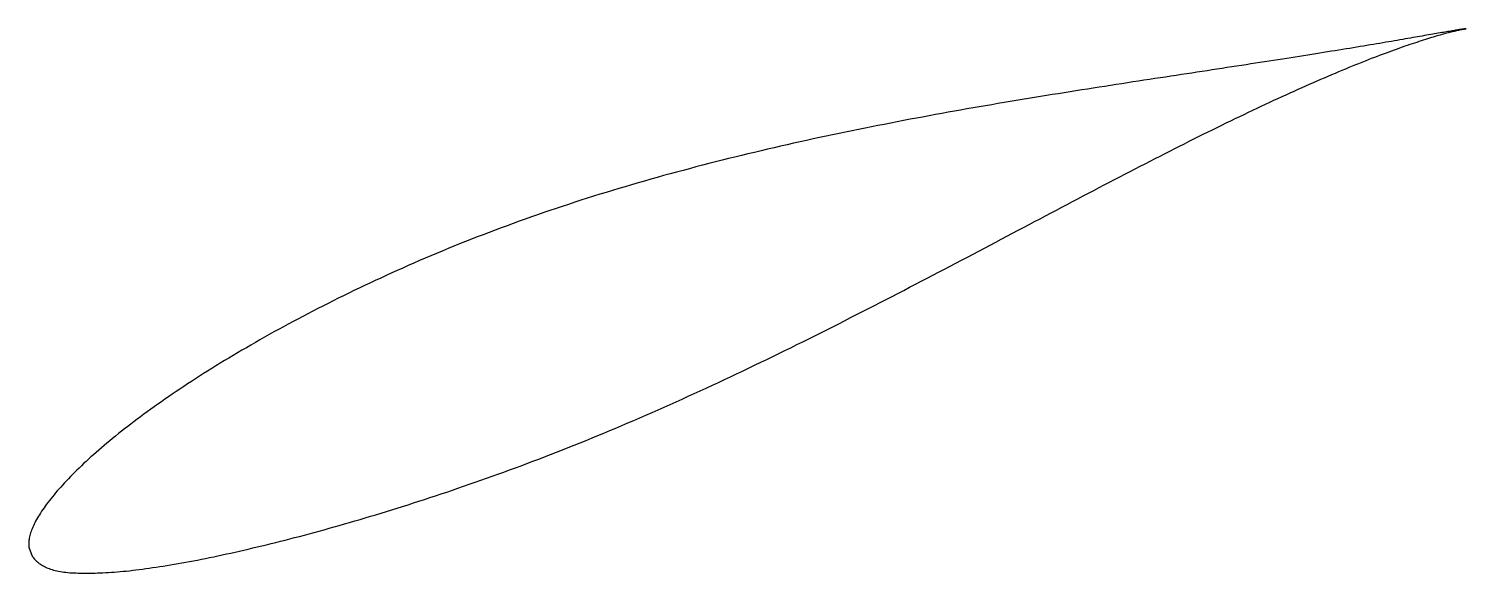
# Model space of a CAD drawing. Header units: metres. Extents: x -46 to 92, y -18 to 34.
import ezdxf

# ---------------------------------------------------------------- set-up
doc = ezdxf.new("R2010")
doc.units = ezdxf.units.M

msp = doc.modelspace()

# ---------------------------------------------------------------- linework, layer by layer
msp.add_lwpolyline([(91.89, 33.79), (91.88, 33.79), (91.88, 33.79), (91.86, 33.78), (91.84, 33.78), (91.82, 33.78), (91.78, 33.78), (91.75, 33.77), (91.71, 33.77), (91.66, 33.76), (91.6, 33.75), (91.54, 33.75), (91.48, 33.74), (91.41, 33.73), (91.33, 33.71), (91.25, 33.7), (91.17, 33.69), (91.07, 33.67), (90.98, 33.66), (90.87, 33.64), (90.77, 33.62), (90.65, 33.6), (90.53, 33.58), (90.41, 33.56), (90.28, 33.54), (90.14, 33.52), (90, 33.49), (89.85, 33.47), (89.7, 33.44), (89.54, 33.42), (89.38, 33.39), (89.21, 33.36), (89.04, 33.33), (88.86, 33.3), (88.68, 33.26), (88.49, 33.23), (88.29, 33.2), (88.09, 33.16), (87.89, 33.13), (87.68, 33.09), (87.46, 33.05), (87.24, 33.01), (87.02, 32.98), (86.78, 32.94), (86.55, 32.89), (86.31, 32.85), (86.06, 32.81), (85.81, 32.77), (85.55, 32.72), (85.29, 32.68), (85.02, 32.63), (84.75, 32.58), (84.47, 32.54), (84.19, 32.49), (83.9, 32.44), (83.61, 32.39), (83.31, 32.34), (83.01, 32.29), (82.7, 32.24), (82.38, 32.19), (82.07, 32.13), (81.74, 32.08), (81.42, 32.02), (81.08, 31.97), (80.75, 31.91), (80.41, 31.86), (80.06, 31.8), (79.71, 31.74), (79.35, 31.69), (78.99, 31.63), (78.62, 31.57), (78.25, 31.51), (77.88, 31.45), (77.5, 31.39), (77.12, 31.33), (76.73, 31.27), (76.33, 31.2), (75.94, 31.14), (75.54, 31.08), (75.13, 31.02), (74.72, 30.95), (74.3, 30.89), (73.88, 30.82), (73.46, 30.75), (73.03, 30.69), (72.6, 30.62), (72.16, 30.55), (71.72, 30.49), (71.28, 30.42), (70.83, 30.35), (70.38, 30.28), (69.92, 30.21), (69.46, 30.14), (69, 30.07), (68.53, 30), (68.05, 29.92), (67.58, 29.85), (67.1, 29.78), (66.62, 29.7), (66.13, 29.63), (65.64, 29.55), (65.14, 29.48), (64.64, 29.4), (64.14, 29.33), (63.64, 29.25), (63.13, 29.17), (62.62, 29.1), (62.1, 29.02), (61.58, 28.94), (61.06, 28.86), (60.54, 28.78), (60.01, 28.7), (59.48, 28.62), (58.94, 28.53), (58.4, 28.45), (57.86, 28.37), (57.32, 28.28), (56.77, 28.2), (56.22, 28.11), (55.67, 28.02), (55.12, 27.94), (54.56, 27.85), (54, 27.76), (53.44, 27.67), (52.87, 27.58), (52.3, 27.49), (51.73, 27.4), (51.16, 27.3), (50.59, 27.21), (50.01, 27.12), (49.43, 27.02), (48.85, 26.92), (48.27, 26.83), (47.68, 26.73), (47.09, 26.63), (46.5, 26.53), (45.91, 26.43), (45.32, 26.32), (44.72, 26.22), (44.13, 26.12), (43.53, 26.01), (42.93, 25.9), (42.33, 25.8), (41.72, 25.69), (41.12, 25.58), (40.51, 25.47), (39.9, 25.35), (39.3, 25.24), (38.69, 25.13), (38.07, 25.01), (37.46, 24.89), (36.85, 24.77), (36.23, 24.65), (35.62, 24.53), (35, 24.41), (34.39, 24.29), (33.77, 24.16), (33.15, 24.04), (32.53, 23.91), (31.91, 23.78), (31.29, 23.65), (30.67, 23.52), (30.05, 23.38), (29.42, 23.25), (28.8, 23.11), (28.18, 22.98), (27.56, 22.84), (26.93, 22.7), (26.31, 22.55), (25.69, 22.41), (25.06, 22.27), (24.44, 22.12), (23.82, 21.97), (23.19, 21.82), (22.57, 21.67), (21.95, 21.52), (21.33, 21.37), (20.71, 21.21), (20.08, 21.06), (19.46, 20.9), (18.84, 20.74), (18.22, 20.58), (17.6, 20.41), (16.98, 20.25), (16.37, 20.08), (15.75, 19.91), (15.13, 19.75), (14.52, 19.57), (13.9, 19.4), (13.29, 19.23), (12.68, 19.05), (12.07, 18.87), (11.46, 18.69), (10.85, 18.51), (10.24, 18.33), (9.63, 18.14), (9.03, 17.96), (8.43, 17.77), (7.83, 17.58), (7.22, 17.39), (6.63, 17.2), (6.03, 17), (5.43, 16.81), (4.84, 16.61), (4.25, 16.41), (3.66, 16.21), (3.07, 16), (2.49, 15.8), (1.9, 15.59), (1.32, 15.38), (0.74, 15.17), (0.16, 14.96), (-0.41, 14.75), (-0.99, 14.54), (-1.56, 14.32), (-2.13, 14.1), (-2.69, 13.88), (-3.26, 13.66), (-3.82, 13.44), (-4.38, 13.22), (-4.93, 12.99), (-5.49, 12.77), (-6.04, 12.54), (-6.59, 12.31), (-7.14, 12.08), (-7.68, 11.85), (-8.22, 11.62), (-8.76, 11.38), (-9.29, 11.15), (-9.83, 10.91), (-10.36, 10.68), (-10.88, 10.44), (-11.41, 10.2), (-11.93, 9.96), (-12.45, 9.72), (-12.96, 9.48), (-13.47, 9.24), (-13.98, 8.99), (-14.49, 8.75), (-14.99, 8.51), (-15.49, 8.26), (-15.99, 8.02), (-16.48, 7.77), (-16.97, 7.52), (-17.46, 7.28), (-17.94, 7.03), (-18.42, 6.79), (-18.9, 6.54), (-19.38, 6.29), (-19.85, 6.04), (-20.31, 5.79), (-20.78, 5.55), (-21.24, 5.3), (-21.69, 5.05), (-22.14, 4.8), (-22.59, 4.55), (-23.04, 4.3), (-23.48, 4.05), (-23.92, 3.8), (-24.35, 3.55), (-24.78, 3.3), (-25.21, 3.05), (-25.63, 2.8), (-26.05, 2.55), (-26.47, 2.3), (-26.88, 2.06), (-27.29, 1.81), (-27.69, 1.56), (-28.09, 1.31), (-28.49, 1.06), (-28.88, 0.82), (-29.26, 0.57), (-29.65, 0.32), (-30.03, 0.08), (-30.4, -0.17), (-30.77, -0.41), (-31.14, -0.66), (-31.5, -0.9), (-31.86, -1.15), (-32.22, -1.39), (-32.57, -1.63), (-32.91, -1.87), (-33.25, -2.11), (-33.59, -2.35), (-33.92, -2.59), (-34.25, -2.83), (-34.58, -3.06), (-34.9, -3.3), (-35.21, -3.53), (-35.52, -3.77), (-35.83, -4), (-36.13, -4.23), (-36.43, -4.46), (-36.72, -4.69), (-37.01, -4.92), (-37.29, -5.15), (-37.57, -5.38), (-37.85, -5.6), (-38.12, -5.83), (-38.38, -6.05), (-38.64, -6.27), (-38.9, -6.49), (-39.15, -6.71), (-39.4, -6.93), (-39.64, -7.14), (-39.88, -7.36), (-40.11, -7.57), (-40.34, -7.78), (-40.56, -8), (-40.78, -8.21), (-40.99, -8.41), (-41.2, -8.62), (-41.4, -8.83), (-41.6, -9.03), (-41.79, -9.23), (-41.98, -9.43), (-42.17, -9.63), (-42.35, -9.83), (-42.52, -10.02), (-42.69, -10.21), (-42.86, -10.4), (-43.02, -10.59), (-43.17, -10.78), (-43.32, -10.96), (-43.47, -11.14), (-43.61, -11.32), (-43.75, -11.5), (-43.88, -11.67), (-44.01, -11.84), (-44.13, -12.01), (-44.25, -12.18), (-44.36, -12.34), (-44.47, -12.51), (-44.57, -12.67), (-44.67, -12.82), (-44.76, -12.98), (-44.85, -13.13), (-44.93, -13.29), (-45.01, -13.43), (-45.08, -13.58), (-45.15, -13.73), (-45.21, -13.87), (-45.27, -14.01), (-45.32, -14.15), (-45.37, -14.28), (-45.41, -14.41), (-45.45, -14.54), (-45.48, -14.67), (-45.51, -14.79), (-45.54, -14.91), (-45.55, -15.03), (-45.57, -15.14), (-45.58, -15.25), (-45.59, -15.35), (-45.59, -15.45), (-45.59, -15.53), (-45.59, -15.61), (-45.59, -15.68), (-45.58, -15.73), (-45.58, -15.76), (-45.26, -16.64), (-45.25, -16.65), (-45.24, -16.66), (-45.21, -16.69), (-45.18, -16.74), (-45.13, -16.8), (-45.07, -16.87), (-45, -16.94), (-44.93, -17.02), (-44.85, -17.1), (-44.77, -17.17), (-44.68, -17.25), (-44.58, -17.32), (-44.48, -17.4), (-44.37, -17.47), (-44.26, -17.53), (-44.15, -17.6), (-44.03, -17.66), (-43.91, -17.71), (-43.78, -17.77), (-43.64, -17.82), (-43.5, -17.87), (-43.36, -17.91), (-43.21, -17.96), (-43.06, -18), (-42.9, -18.03), (-42.74, -18.07), (-42.57, -18.1), (-42.4, -18.12), (-42.22, -18.15), (-42.04, -18.17), (-41.86, -18.19), (-41.67, -18.21), (-41.47, -18.22), (-41.27, -18.23), (-41.07, -18.24), (-40.86, -18.25), (-40.64, -18.26), (-40.42, -18.26), (-40.2, -18.26), (-39.97, -18.26), (-39.73, -18.26), (-39.49, -18.26), (-39.25, -18.25), (-39, -18.24), (-38.75, -18.23), (-38.49, -18.22), (-38.23, -18.2), (-37.96, -18.19), (-37.69, -18.17), (-37.41, -18.15), (-37.13, -18.13), (-36.84, -18.1), (-36.55, -18.08), (-36.26, -18.05), (-35.96, -18.02), (-35.65, -17.98), (-35.34, -17.95), (-35.03, -17.91), (-34.72, -17.87), (-34.39, -17.82), (-34.07, -17.78), (-33.74, -17.73), (-33.4, -17.68), (-33.07, -17.63), (-32.72, -17.58), (-32.38, -17.52), (-32.02, -17.46), (-31.67, -17.4), (-31.31, -17.34), (-30.95, -17.28), (-30.58, -17.21), (-30.21, -17.14), (-29.83, -17.07), (-29.45, -17), (-29.07, -16.92), (-28.68, -16.84), (-28.29, -16.76), (-27.9, -16.68), (-27.5, -16.6), (-27.09, -16.51), (-26.69, -16.42), (-26.28, -16.33), (-25.86, -16.24), (-25.44, -16.15), (-25.02, -16.05), (-24.6, -15.95), (-24.17, -15.85), (-23.74, -15.75), (-23.3, -15.65), (-22.86, -15.54), (-22.42, -15.43), (-21.97, -15.32), (-21.53, -15.21), (-21.07, -15.09), (-20.62, -14.98), (-20.16, -14.86), (-19.7, -14.74), (-19.23, -14.61), (-18.76, -14.49), (-18.29, -14.36), (-17.82, -14.23), (-17.34, -14.1), (-16.86, -13.96), (-16.37, -13.83), (-15.89, -13.69), (-15.4, -13.55), (-14.91, -13.41), (-14.41, -13.26), (-13.91, -13.12), (-13.41, -12.97), (-12.91, -12.82), (-12.41, -12.67), (-11.9, -12.51), (-11.39, -12.35), (-10.87, -12.2), (-10.36, -12.03), (-9.84, -11.87), (-9.32, -11.71), (-8.8, -11.54), (-8.27, -11.37), (-7.75, -11.2), (-7.22, -11.03), (-6.69, -10.85), (-6.15, -10.67), (-5.62, -10.5), (-5.08, -10.31), (-4.54, -10.13), (-4, -9.95), (-3.46, -9.76), (-2.91, -9.57), (-2.37, -9.38), (-1.82, -9.18), (-1.27, -8.99), (-0.72, -8.79), (-0.16, -8.59), (0.39, -8.39), (0.95, -8.18), (1.5, -7.98), (2.06, -7.77), (2.62, -7.56), (3.18, -7.35), (3.75, -7.13), (4.31, -6.91), (4.87, -6.69), (5.44, -6.47), (6, -6.25), (6.57, -6.02), (7.14, -5.79), (7.71, -5.56), (8.28, -5.33), (8.85, -5.1), (9.42, -4.86), (9.99, -4.62), (10.57, -4.38), (11.14, -4.14), (11.71, -3.9), (12.29, -3.65), (12.86, -3.4), (13.44, -3.15), (14.02, -2.9), (14.59, -2.65), (15.17, -2.39), (15.75, -2.13), (16.32, -1.88), (16.9, -1.61), (17.48, -1.35), (18.06, -1.09), (18.63, -0.82), (19.21, -0.56), (19.79, -0.29), (20.37, -0.02), (20.94, 0.25), (21.52, 0.52), (22.1, 0.8), (22.68, 1.07), (23.26, 1.35), (23.83, 1.62), (24.41, 1.9), (24.99, 2.18), (25.56, 2.46), (26.14, 2.74), (26.71, 3.02), (27.29, 3.3), (27.86, 3.59), (28.44, 3.87), (29.01, 4.16), (29.59, 4.44), (30.16, 4.73), (30.73, 5.02), (31.3, 5.3), (31.87, 5.59), (32.44, 5.88), (33.01, 6.17), (33.58, 6.46), (34.15, 6.75), (34.71, 7.04), (35.28, 7.32), (35.84, 7.62), (36.41, 7.91), (36.97, 8.2), (37.53, 8.49), (38.09, 8.78), (38.65, 9.07), (39.21, 9.36), (39.77, 9.65), (40.32, 9.94), (40.88, 10.23), (41.43, 10.52), (41.98, 10.81), (42.54, 11.09), (43.08, 11.38), (43.63, 11.67), (44.18, 11.96), (44.72, 12.25), (45.27, 12.53), (45.81, 12.82), (46.35, 13.1), (46.89, 13.39), (47.42, 13.67), (47.96, 13.96), (48.49, 14.24), (49.02, 14.52), (49.56, 14.8), (50.08, 15.08), (50.61, 15.36), (51.13, 15.63), (51.66, 15.91), (52.18, 16.19), (52.7, 16.46), (53.21, 16.73), (53.73, 17), (54.24, 17.27), (54.75, 17.54), (55.26, 17.81), (55.77, 18.07), (56.27, 18.34), (56.77, 18.6), (57.27, 18.86), (57.77, 19.12), (58.26, 19.38), (58.76, 19.64), (59.25, 19.89), (59.73, 20.14), (60.22, 20.39), (60.7, 20.64), (61.18, 20.89), (61.66, 21.14), (62.14, 21.38), (62.61, 21.62), (63.08, 21.86), (63.55, 22.1), (64.01, 22.33), (64.47, 22.57), (64.93, 22.8), (65.39, 23.03), (65.84, 23.26), (66.29, 23.48), (66.74, 23.7), (67.19, 23.92), (67.63, 24.14), (68.07, 24.36), (68.5, 24.57), (68.94, 24.78), (69.37, 24.99), (69.79, 25.2), (70.22, 25.4), (70.64, 25.6), (71.05, 25.8), (71.47, 26), (71.88, 26.19), (72.29, 26.39), (72.69, 26.57), (73.09, 26.76), (73.49, 26.95), (73.88, 27.13), (74.28, 27.31), (74.66, 27.48), (75.05, 27.66), (75.43, 27.83), (75.8, 28), (76.18, 28.17), (76.55, 28.33), (76.91, 28.49), (77.27, 28.65), (77.63, 28.81), (77.99, 28.96), (78.34, 29.11), (78.68, 29.26), (79.03, 29.41), (79.37, 29.55), (79.7, 29.69), (80.03, 29.83), (80.36, 29.97), (80.69, 30.1), (81, 30.23), (81.32, 30.36), (81.63, 30.48), (81.94, 30.6), (82.24, 30.72), (82.54, 30.84), (82.84, 30.96), (83.13, 31.07), (83.41, 31.18), (83.7, 31.28), (83.97, 31.39), (84.25, 31.49), (84.52, 31.59), (84.78, 31.69), (85.04, 31.78), (85.3, 31.87), (85.55, 31.96), (85.8, 32.05), (86.04, 32.14), (86.28, 32.22), (86.51, 32.3), (86.74, 32.38), (86.96, 32.45), (87.18, 32.52), (87.4, 32.59), (87.61, 32.66), (87.81, 32.73), (88.01, 32.79), (88.21, 32.85), (88.4, 32.91), (88.59, 32.97), (88.77, 33.02), (88.94, 33.08), (89.11, 33.13), (89.28, 33.17), (89.44, 33.22), (89.6, 33.27), (89.75, 33.31), (89.9, 33.35), (90.04, 33.39), (90.18, 33.42), (90.31, 33.46), (90.43, 33.49), (90.56, 33.52), (90.67, 33.55), (90.78, 33.57), (90.89, 33.6), (90.99, 33.62), (91.09, 33.64), (91.18, 33.66), (91.26, 33.68), (91.34, 33.7), (91.41, 33.71), (91.48, 33.73), (91.55, 33.74), (91.61, 33.75), (91.66, 33.76), (91.71, 33.76), (91.75, 33.77), (91.79, 33.78), (91.82, 33.78), (91.84, 33.78), (91.86, 33.78), (91.88, 33.79), (91.88, 33.79), (91.89, 33.79)], close=True)

doc.saveas('drawing.dxf')
